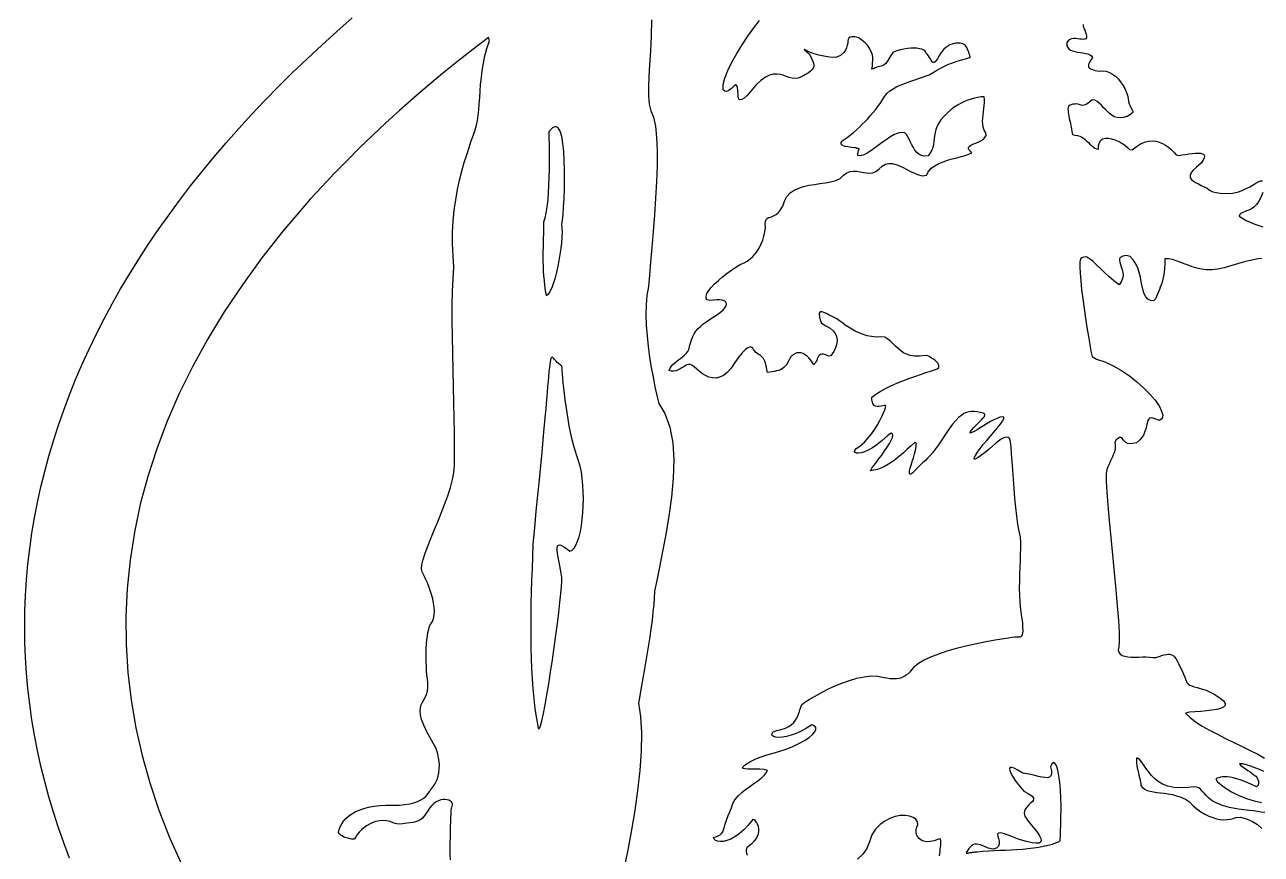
# Model space of a CAD drawing. Extents: x 0.3 to 24.3, y 0.4 to 12.4.
# Drawn here: x 0.3 to 6.41, y 5.23 to 9.34 of the extents above; entities that cross this region are included whole.
import ezdxf

# ---------------------------------------------------------------- set-up
doc = ezdxf.new("R2010")
doc.units = 0
doc.linetypes.add('0', pattern=[0])
doc.layers.add('1', color=7, linetype='0')

msp = doc.modelspace()

# ---------------------------------------------------------------- linework, layer by layer
at = {"layer": '1'}
for points in [[(0.517586, 5.211766), (0.489021, 5.28745), (0.462654, 5.363133), (0.437996, 5.439183), (0.415291, 5.515233), (0.394783, 5.591527), (0.375984, 5.667821), (0.359383, 5.744359), (0.34449, 5.820897), (0.331795, 5.897557), (0.320808, 5.974339), (0.312019, 6.051122), (0.305183, 6.128026), (0.300056, 6.20493), (0.297127, 6.281835), (0.29615, 6.358739), (0.297127, 6.435643), (0.300056, 6.512547), (0.305183, 6.589452), (0.312019, 6.666356), (0.320808, 6.743138), (0.331795, 6.819921), (0.34449, 6.896581), (0.359383, 6.973119), (0.375984, 7.049657), (0.394783, 7.125951), (0.415291, 7.202245), (0.437996, 7.278295), (0.462654, 7.354344), (0.489021, 7.430028), (0.517586, 7.505712), (0.547859, 7.581151), (0.580086, 7.656346), (0.61451, 7.731297), (0.650642, 7.806127), (0.688728, 7.880712), (0.728523, 7.95493), (0.770515, 8.029027), (0.814217, 8.102757), (0.859871, 8.176244), (0.907478, 8.249364), (0.957039, 8.32224), (1.008308, 8.39475), (1.061287, 8.467015), (1.116463, 8.538793), (1.173103, 8.610326), (1.231941, 8.681493), (1.292244, 8.752172), (1.3545, 8.822606), (1.418709, 8.892552), (1.484627, 8.96201), (1.552254, 9.031102), (1.62159, 9.099828), (1.692879, 9.168065), (1.765633, 9.235814), (1.84034, 9.303075), (1.916756, 9.369847)], [(3.396248, 9.36118), (3.394295, 9.279149), (3.391121, 9.205052), (3.386971, 9.138646), (3.383553, 9.079564), (3.381111, 9.02744), (3.381355, 8.982274), (3.385017, 8.9437), (3.39283, 8.910985), (3.406013, 8.879369), (3.416023, 8.834813), (3.422127, 8.778539), (3.424812, 8.712621), (3.424324, 8.639256), (3.421638, 8.560521), (3.417, 8.478612), (3.41114, 8.395726), (3.404305, 8.313695), (3.397713, 8.23496), (3.391609, 8.161229), (3.386482, 8.095189), (3.381111, 8.04099), (3.374275, 7.997167), (3.370613, 7.95017), (3.369392, 7.900609), (3.371101, 7.849339), (3.374763, 7.796971), (3.380135, 7.744481), (3.387215, 7.692113), (3.395515, 7.641088), (3.404305, 7.591771), (3.413826, 7.545262), (3.423592, 7.501927), (3.433601, 7.462621), (3.463387, 7.411962), (3.488045, 7.345433), (3.501961, 7.268163), (3.506844, 7.182836), (3.504158, 7.092137), (3.495857, 6.998631), (3.483162, 6.905248), (3.468025, 6.814672), (3.451424, 6.729344), (3.435799, 6.65244), (3.422371, 6.5864), (3.412361, 6.534154), (3.409187, 6.49912), (3.407478, 6.467992), (3.40406, 6.431249), (3.399422, 6.389867), (3.393562, 6.344945), (3.386726, 6.297338), (3.379158, 6.248387), (3.370857, 6.198827), (3.362556, 6.149877), (3.354256, 6.102391), (3.346199, 6.057591), (3.338875, 6.016332), (3.332039, 5.979833), (3.342049, 5.913548), (3.346931, 5.83225), (3.345467, 5.742162), (3.338631, 5.646214), (3.327644, 5.547338), (3.313728, 5.448339), (3.297859, 5.352391), (3.281013, 5.262303), (3.2649, 5.181127)], [(3.871101, 5.225926), (3.868416, 5.235204), (3.866951, 5.245091), (3.867439, 5.255467), (3.869881, 5.266454), (3.881599, 5.276586), (3.895515, 5.286717), (3.906746, 5.297582), (3.915535, 5.308934), (3.921883, 5.320775), (3.926033, 5.332738), (3.927986, 5.344823), (3.92823, 5.356908), (3.926033, 5.368749), (3.921883, 5.380223), (3.916267, 5.39121), (3.908699, 5.401586), (3.897224, 5.403661), (3.875252, 5.375463), (3.853035, 5.351903), (3.830818, 5.332982), (3.80909, 5.318089), (3.788582, 5.307103), (3.769295, 5.299657), (3.751472, 5.295629), (3.735847, 5.29453), (3.722908, 5.296117), (3.713142, 5.300145), (3.706062, 5.306493), (3.702888, 5.314672), (3.714363, 5.3187), (3.726814, 5.322362), (3.736092, 5.327611), (3.743416, 5.334203), (3.748787, 5.342381), (3.752937, 5.352025), (3.756599, 5.363133), (3.760017, 5.375829), (3.763924, 5.389989), (3.769051, 5.405492), (3.775398, 5.422826), (3.784187, 5.441381), (3.792976, 5.461888), (3.799568, 5.482884), (3.810799, 5.502294), (3.825447, 5.52036), (3.843269, 5.537084), (3.862556, 5.552831), (3.88282, 5.567601), (3.90284, 5.581639), (3.922127, 5.595067), (3.939217, 5.608251), (3.953621, 5.620824), (3.963875, 5.633885), (3.969978, 5.646581), (3.953621, 5.650975), (3.932625, 5.65244), (3.911385, 5.652806), (3.891365, 5.652806), (3.873543, 5.652928), (3.859627, 5.653661), (3.850105, 5.655858), (3.846443, 5.659642), (3.850105, 5.666112), (3.862312, 5.675267), (3.883797, 5.688451), (3.916023, 5.705541), (3.961922, 5.722631), (4.010262, 5.735204), (4.053719, 5.74912), (4.092293, 5.76389), (4.12574, 5.779149), (4.153816, 5.794408), (4.176521, 5.809545), (4.193855, 5.823827), (4.205086, 5.837132), (4.210457, 5.848973), (4.209724, 5.858983), (4.203133, 5.866918), (4.189705, 5.872167), (4.163826, 5.855809), (4.137459, 5.841527), (4.11158, 5.82993), (4.08741, 5.821141), (4.064461, 5.814794), (4.043953, 5.811131), (4.026131, 5.809667), (4.011726, 5.810765), (4.00074, 5.814061), (3.994392, 5.819432), (3.992683, 5.826756), (3.99659, 5.836278), (4.014412, 5.843602), (4.038826, 5.849095), (4.059334, 5.856053), (4.075935, 5.864354), (4.089851, 5.873998), (4.100838, 5.884496), (4.109627, 5.895848), (4.116707, 5.908055), (4.122322, 5.920629), (4.126961, 5.93369), (4.131111, 5.946874), (4.135017, 5.960057), (4.140144, 5.972997), (4.155525, 5.984105), (4.176765, 5.997655), (4.202644, 6.013036), (4.232674, 6.029515), (4.265633, 6.046239), (4.301033, 6.062718), (4.337654, 6.077977), (4.375496, 6.091527), (4.412605, 6.102513), (4.448738, 6.110326), (4.483406, 6.113866), (4.515144, 6.113133), (4.539314, 6.108251), (4.558846, 6.104344), (4.576668, 6.101903), (4.593025, 6.101048), (4.607918, 6.101659), (4.621834, 6.103612), (4.634529, 6.107152), (4.646248, 6.112279), (4.657234, 6.118749), (4.667732, 6.126927), (4.677742, 6.136449), (4.687752, 6.147435), (4.697762, 6.160619), (4.717781, 6.177098), (4.745369, 6.193212), (4.778816, 6.208714), (4.817635, 6.223485), (4.859871, 6.237523), (4.905037, 6.250707), (4.951668, 6.262792), (4.998055, 6.273778), (5.043953, 6.283422), (5.087166, 6.291722), (5.127449, 6.298314), (5.162849, 6.303441), (5.181648, 6.306615), (5.193855, 6.307958), (5.204109, 6.30808), (5.212654, 6.307836), (5.219734, 6.307958), (5.225349, 6.309056), (5.2295, 6.311742), (5.232185, 6.317113), (5.234138, 6.325536), (5.234627, 6.337865), (5.234138, 6.354711), (5.232918, 6.377049), (5.229256, 6.40659), (5.223885, 6.442113), (5.220222, 6.477635), (5.218269, 6.513158), (5.217537, 6.548436), (5.218025, 6.583348), (5.219002, 6.617528), (5.220222, 6.650975), (5.221687, 6.68369), (5.222908, 6.715184), (5.22364, 6.745458), (5.223396, 6.774266), (5.221931, 6.801488), (5.215828, 6.830052), (5.209724, 6.864842), (5.204109, 6.904637), (5.199226, 6.948094), (5.194588, 6.994115), (5.190681, 7.041112), (5.187019, 7.087865), (5.183846, 7.133153), (5.180672, 7.175633), (5.17823, 7.213841), (5.175545, 7.246312), (5.173347, 7.272191), (5.168953, 7.28806), (5.160408, 7.294286), (5.150642, 7.295384), (5.139412, 7.292333), (5.126961, 7.285497), (5.113289, 7.275853), (5.09864, 7.26389), (5.083015, 7.250463), (5.066658, 7.23618), (5.049324, 7.221776), (5.031502, 7.20786), (5.013191, 7.195409), (4.994392, 7.184545), (4.99366, 7.192723), (4.999031, 7.205419), (5.009041, 7.221166), (5.022224, 7.23911), (5.037849, 7.258641), (5.055183, 7.279149), (5.07325, 7.300145), (5.090828, 7.320775), (5.10743, 7.340428), (5.12159, 7.358495), (5.13282, 7.373998), (5.140144, 7.386937), (5.139412, 7.394383), (5.131111, 7.395848), (5.119637, 7.393773), (5.106209, 7.388768), (5.090584, 7.381566), (5.073982, 7.372533), (5.056648, 7.362523), (5.039558, 7.352147), (5.022713, 7.341771), (5.007088, 7.33225), (4.993172, 7.324315), (4.981697, 7.318456), (4.973396, 7.315648), (4.975594, 7.323583), (4.980965, 7.332494), (4.989021, 7.342137), (4.998787, 7.352147), (5.009285, 7.362157), (5.019783, 7.372167), (5.029793, 7.381688), (5.037849, 7.390721), (5.043465, 7.398656), (5.045662, 7.405492), (5.043709, 7.410863), (5.037117, 7.414403), (5.022957, 7.417455), (5.007576, 7.420384), (4.99366, 7.422093), (4.980232, 7.42246), (4.967537, 7.421117), (4.954842, 7.417699), (4.94239, 7.411962), (4.929451, 7.403539), (4.916023, 7.392186), (4.901863, 7.37766), (4.886482, 7.359349), (4.869637, 7.337377), (4.851082, 7.310521), (4.83326, 7.282079), (4.816902, 7.257909), (4.801765, 7.237523), (4.788094, 7.220311), (4.775154, 7.205541), (4.762947, 7.192601), (4.751472, 7.180882), (4.73951, 7.169896), (4.727791, 7.158788), (4.716072, 7.146947), (4.703377, 7.13413), (4.689705, 7.119359), (4.679695, 7.112035), (4.674812, 7.113133), (4.672859, 7.118993), (4.673836, 7.128758), (4.67701, 7.141942), (4.681404, 7.157689), (4.686775, 7.175267), (4.692635, 7.193944), (4.697762, 7.213231), (4.702644, 7.231908), (4.70533, 7.249974), (4.706306, 7.265965), (4.700447, 7.271459), (4.681404, 7.25327), (4.662117, 7.235448), (4.643074, 7.218358), (4.624031, 7.202245), (4.605232, 7.18723), (4.586678, 7.17368), (4.568367, 7.161351), (4.550056, 7.150975), (4.53199, 7.142308), (4.514412, 7.135839), (4.497322, 7.131566), (4.480232, 7.129735), (4.489021, 7.14536), (4.504402, 7.165502), (4.520027, 7.186254), (4.535408, 7.207006), (4.549812, 7.227391), (4.562752, 7.2468), (4.573738, 7.264867), (4.582527, 7.280736), (4.588142, 7.294408), (4.59034, 7.305028), (4.588631, 7.31223), (4.582283, 7.315526), (4.565437, 7.304662), (4.538338, 7.279393), (4.512947, 7.258885), (4.48951, 7.243016), (4.468513, 7.231175), (4.449715, 7.222875), (4.433846, 7.218114), (4.420662, 7.216161), (4.410896, 7.216893), (4.40406, 7.219701), (4.401375, 7.224462), (4.402107, 7.230321), (4.40699, 7.237401), (4.428719, 7.252904), (4.449715, 7.271337), (4.469002, 7.2916), (4.48658, 7.312963), (4.501961, 7.334935), (4.515388, 7.356786), (4.526863, 7.377904), (4.536629, 7.397801), (4.544685, 7.415746), (4.550301, 7.431005), (4.554207, 7.443089), (4.556404, 7.451634), (4.548836, 7.451756), (4.534431, 7.448339), (4.522469, 7.446996), (4.512947, 7.447362), (4.505135, 7.449437), (4.499031, 7.452733), (4.494392, 7.457128), (4.491219, 7.462377), (4.489265, 7.468358), (4.487801, 7.474462), (4.487068, 7.480809), (4.486824, 7.487157), (4.487312, 7.493138), (4.506111, 7.507787), (4.528572, 7.522069), (4.553963, 7.535985), (4.581306, 7.549413), (4.610359, 7.56223), (4.6399, 7.574193), (4.66993, 7.585668), (4.698982, 7.596288), (4.727303, 7.606053), (4.753426, 7.614842), (4.777107, 7.622411), (4.797127, 7.629125), (4.809578, 7.633885), (4.815681, 7.638524), (4.818611, 7.643651), (4.818855, 7.64951), (4.816902, 7.655736), (4.812996, 7.662084), (4.807137, 7.668553), (4.800056, 7.675023), (4.791512, 7.681249), (4.782478, 7.68723), (4.772957, 7.692479), (4.763435, 7.697484), (4.75074, 7.700292), (4.72242, 7.696996), (4.698006, 7.697118), (4.67701, 7.70017), (4.658943, 7.705907), (4.643074, 7.713597), (4.629402, 7.723119), (4.616463, 7.733739), (4.604256, 7.745214), (4.592537, 7.757054), (4.580086, 7.768895), (4.566658, 7.780126), (4.551277, 7.790624), (4.530037, 7.791722), (4.507088, 7.791234), (4.484871, 7.793431), (4.463631, 7.797582), (4.443123, 7.803563), (4.423592, 7.811131), (4.405037, 7.819921), (4.387459, 7.829564), (4.370857, 7.83994), (4.355232, 7.850438), (4.340828, 7.860936), (4.327156, 7.870946), (4.312752, 7.880956), (4.293221, 7.891088), (4.276131, 7.899877), (4.261971, 7.906957), (4.250008, 7.912084), (4.24073, 7.915135), (4.233406, 7.915868), (4.228767, 7.914037), (4.226326, 7.90952), (4.225838, 7.902074), (4.228035, 7.891088), (4.231453, 7.877049), (4.237312, 7.859105), (4.259529, 7.847142), (4.280281, 7.835423), (4.295662, 7.822362), (4.305916, 7.80808), (4.312019, 7.793187), (4.314461, 7.777928), (4.313484, 7.762547), (4.310066, 7.747533), (4.304939, 7.733373), (4.298347, 7.720189), (4.290779, 7.708348), (4.283211, 7.698461), (4.272713, 7.696141), (4.258797, 7.702489), (4.247566, 7.705785), (4.239021, 7.706517), (4.23243, 7.704808), (4.227303, 7.701268), (4.223152, 7.696141), (4.219978, 7.690038), (4.217049, 7.682958), (4.214119, 7.675511), (4.210457, 7.668187), (4.205574, 7.661351), (4.199715, 7.655126), (4.192146, 7.66599), (4.18409, 7.677587), (4.175301, 7.68784), (4.166023, 7.69663), (4.156502, 7.703832), (4.146248, 7.709203), (4.136238, 7.712499), (4.125984, 7.713597), (4.115486, 7.712255), (4.105232, 7.70847), (4.094734, 7.701756), (4.084969, 7.692113), (4.0774, 7.678929), (4.071785, 7.666356), (4.065681, 7.655736), (4.058601, 7.646947), (4.051033, 7.639867), (4.042976, 7.63413), (4.034187, 7.629613), (4.024666, 7.626195), (4.0149, 7.623387), (4.004646, 7.621312), (3.99366, 7.619359), (3.981941, 7.617894), (3.970467, 7.616185), (3.968025, 7.630223), (3.965828, 7.642552), (3.963142, 7.653295), (3.960457, 7.662816), (3.957283, 7.670995), (3.953865, 7.678197), (3.950203, 7.684545), (3.946053, 7.689916), (3.941414, 7.694798), (3.936043, 7.699071), (3.930428, 7.703221), (3.92408, 7.707006), (3.917, 7.711034), (3.911385, 7.716527), (3.906502, 7.722875), (3.901863, 7.729344), (3.897469, 7.735204), (3.892586, 7.739598), (3.886726, 7.741796), (3.879402, 7.741185), (3.870613, 7.736791), (3.859627, 7.727757), (3.845955, 7.713475), (3.829353, 7.693212), (3.809334, 7.665868), (3.790047, 7.637303), (3.771248, 7.615941), (3.752449, 7.601171), (3.733894, 7.592137), (3.715828, 7.588231), (3.69825, 7.588719), (3.680916, 7.59287), (3.664558, 7.59995), (3.648933, 7.609349), (3.634041, 7.620091), (3.620369, 7.631688), (3.60743, 7.643285), (3.596931, 7.651097), (3.588142, 7.654393), (3.579842, 7.654637), (3.571785, 7.652806), (3.563972, 7.649022), (3.555916, 7.644139), (3.547371, 7.638646), (3.538582, 7.633031), (3.52906, 7.628148), (3.518562, 7.62412), (3.507576, 7.6218), (3.494881, 7.621922), (3.484627, 7.626317), (3.488777, 7.636571), (3.494637, 7.64597), (3.501961, 7.654515), (3.510506, 7.662572), (3.520271, 7.670262), (3.530037, 7.677709), (3.540291, 7.685155), (3.550545, 7.692845), (3.559822, 7.701024), (3.568367, 7.709691), (3.575935, 7.718968), (3.581551, 7.729466), (3.587166, 7.750951), (3.593025, 7.772435), (3.599861, 7.790868), (3.607674, 7.806737), (3.616707, 7.820653), (3.626961, 7.83286), (3.638435, 7.843968), (3.651375, 7.854466), (3.665535, 7.864842), (3.681648, 7.875463), (3.698982, 7.887059), (3.718513, 7.899877), (3.737556, 7.913548), (3.750984, 7.925633), (3.760262, 7.936376), (3.765877, 7.945897), (3.768074, 7.954198), (3.766853, 7.961156), (3.762703, 7.966649), (3.755623, 7.970922), (3.746101, 7.973851), (3.733894, 7.975438), (3.71949, 7.97556), (3.702888, 7.974339), (3.684822, 7.971532), (3.672615, 7.97556), (3.666756, 7.983495), (3.666512, 7.993871), (3.670906, 8.006566), (3.679939, 8.02097), (3.692635, 8.036839), (3.708748, 8.053685), (3.727547, 8.071263), (3.748299, 8.089086), (3.77076, 8.106786), (3.794441, 8.123876), (3.818367, 8.139989), (3.839119, 8.151097), (3.855232, 8.158299), (3.870369, 8.167211), (3.884529, 8.177709), (3.897713, 8.189794), (3.909676, 8.203343), (3.920906, 8.218236), (3.930916, 8.234471), (3.939461, 8.252049), (3.946785, 8.270848), (3.952888, 8.290624), (3.957771, 8.311498), (3.960945, 8.333348), (3.959724, 8.351048), (3.960945, 8.363744), (3.964363, 8.372533), (3.96949, 8.37827), (3.976326, 8.382054), (3.984627, 8.384984), (3.99366, 8.388036), (4.003914, 8.392064), (4.014168, 8.398168), (4.024666, 8.407323), (4.035652, 8.420751), (4.045906, 8.439183), (4.054695, 8.463964), (4.066658, 8.48618), (4.082771, 8.504003), (4.102303, 8.517674), (4.124763, 8.528172), (4.149178, 8.535985), (4.175301, 8.541844), (4.2024, 8.546483), (4.229744, 8.550511), (4.256844, 8.55454), (4.282967, 8.5593), (4.307869, 8.565526), (4.329842, 8.574925), (4.346687, 8.59287), (4.363533, 8.604344), (4.380135, 8.61057), (4.396492, 8.612523), (4.413094, 8.611547), (4.429207, 8.608983), (4.445076, 8.605687), (4.460945, 8.60288), (4.47657, 8.601903), (4.491951, 8.603978), (4.506844, 8.60996), (4.521492, 8.621434), (4.537361, 8.636327), (4.554207, 8.645726), (4.571053, 8.649755), (4.588142, 8.649388), (4.605476, 8.645238), (4.623055, 8.638402), (4.641121, 8.629613), (4.659431, 8.620091), (4.67823, 8.610326), (4.697517, 8.601415), (4.717537, 8.59409), (4.738045, 8.589452), (4.756599, 8.592504), (4.766853, 8.610692), (4.780769, 8.626073), (4.797859, 8.63889), (4.817635, 8.649632), (4.838875, 8.658666), (4.861336, 8.666234), (4.884041, 8.672826), (4.906746, 8.678563), (4.92823, 8.684178), (4.948494, 8.689672), (4.966072, 8.695531), (4.980721, 8.702367), (4.973152, 8.71201), (4.965584, 8.720799), (4.964119, 8.728124), (4.968025, 8.734349), (4.975838, 8.739842), (4.98658, 8.745091), (4.999031, 8.750218), (5.012459, 8.755712), (5.025642, 8.761815), (5.037117, 8.769017), (5.045906, 8.777806), (5.05201, 8.788304), (5.050056, 8.800878), (5.042732, 8.814549), (5.038094, 8.828832), (5.035652, 8.843846), (5.03492, 8.859105), (5.035408, 8.87473), (5.036873, 8.890477), (5.03907, 8.906224), (5.041023, 8.921727), (5.042976, 8.937108), (5.044441, 8.952001), (5.044441, 8.966283), (5.042976, 8.979833), (5.028084, 8.979711), (5.011482, 8.977025), (4.994881, 8.973363), (4.978035, 8.968846), (4.961433, 8.963231), (4.944588, 8.956517), (4.927986, 8.948461), (4.91114, 8.938817), (4.894539, 8.927831), (4.877693, 8.915013), (4.860847, 8.900487), (4.844002, 8.884007), (4.828621, 8.866673), (4.817635, 8.850194), (4.809334, 8.834081), (4.803719, 8.818212), (4.799812, 8.802587), (4.797371, 8.787328), (4.795418, 8.772313), (4.793465, 8.757543), (4.791267, 8.74326), (4.787849, 8.7291), (4.782722, 8.715306), (4.775398, 8.701879), (4.765144, 8.688573), (4.747566, 8.686864), (4.732674, 8.689549), (4.719978, 8.695653), (4.709236, 8.704686), (4.700203, 8.715795), (4.692146, 8.728612), (4.68531, 8.742162), (4.678719, 8.7562), (4.672127, 8.769628), (4.665535, 8.782201), (4.658211, 8.792943), (4.64991, 8.801488), (4.635262, 8.803807), (4.61573, 8.799291), (4.596199, 8.791234), (4.576424, 8.78037), (4.556892, 8.767552), (4.537361, 8.753514), (4.518074, 8.73911), (4.499519, 8.72495), (4.481453, 8.712255), (4.463875, 8.701268), (4.447029, 8.693212), (4.430916, 8.688573), (4.417488, 8.688695), (4.417488, 8.693089), (4.417732, 8.697118), (4.418221, 8.70078), (4.418709, 8.704076), (4.419197, 8.707128), (4.419685, 8.709935), (4.420662, 8.712377), (4.42115, 8.714574), (4.422127, 8.716649), (4.422859, 8.718358), (4.423592, 8.719945), (4.424568, 8.72141), (4.42408, 8.721898), (4.423103, 8.722142), (4.422127, 8.722386), (4.420906, 8.722631), (4.419685, 8.722997), (4.418465, 8.723363), (4.417, 8.723729), (4.415535, 8.724339), (4.41407, 8.724828), (4.412361, 8.725316), (4.410652, 8.725926), (4.408943, 8.726537), (4.403328, 8.727513), (4.384041, 8.729589), (4.368172, 8.731908), (4.355476, 8.734715), (4.345955, 8.737767), (4.339363, 8.741307), (4.335457, 8.745214), (4.334236, 8.74973), (4.335701, 8.754491), (4.339607, 8.759862), (4.345467, 8.765843), (4.354256, 8.772191), (4.364754, 8.779149), (4.37989, 8.790746), (4.39576, 8.803807), (4.410896, 8.816991), (4.425545, 8.830297), (4.439461, 8.843724), (4.453133, 8.857396), (4.466316, 8.871312), (4.479012, 8.885594), (4.491707, 8.900365), (4.504158, 8.915502), (4.516121, 8.931127), (4.528328, 8.947118), (4.53907, 8.96433), (4.548592, 8.981053), (4.560799, 8.995702), (4.575447, 9.008641), (4.592049, 9.019994), (4.610847, 9.030126), (4.631111, 9.039281), (4.652596, 9.047826), (4.675301, 9.055638), (4.698982, 9.063451), (4.722664, 9.071263), (4.746834, 9.079564), (4.77076, 9.088353), (4.790535, 9.100316), (4.808846, 9.111424), (4.826424, 9.121312), (4.843269, 9.129979), (4.859627, 9.137547), (4.87574, 9.144383), (4.891121, 9.150243), (4.906502, 9.155492), (4.92115, 9.160131), (4.936043, 9.164647), (4.950447, 9.168431), (4.964851, 9.172338), (4.973396, 9.174657), (4.972908, 9.17661), (4.972176, 9.180516), (4.970955, 9.185887), (4.969002, 9.192479), (4.966805, 9.199925), (4.963875, 9.207738), (4.960701, 9.215672), (4.956551, 9.223241), (4.951912, 9.230321), (4.946785, 9.236302), (4.940681, 9.240941), (4.93409, 9.243871), (4.924324, 9.245336), (4.91407, 9.245824), (4.903816, 9.245336), (4.893562, 9.243627), (4.883308, 9.240697), (4.87281, 9.236669), (4.862801, 9.231053), (4.853035, 9.224339), (4.843513, 9.216039), (4.83448, 9.206151), (4.825935, 9.194554), (4.818123, 9.181615), (4.810799, 9.168187), (4.804939, 9.159032), (4.799568, 9.15305), (4.795174, 9.150121), (4.791023, 9.149755), (4.787117, 9.151708), (4.783699, 9.155492), (4.780037, 9.160863), (4.776131, 9.167455), (4.77198, 9.174779), (4.767097, 9.182469), (4.760994, 9.190526), (4.754646, 9.198216), (4.75074, 9.20493), (4.743904, 9.210546), (4.734627, 9.214818), (4.723152, 9.217992), (4.709969, 9.219945), (4.69532, 9.220799), (4.679451, 9.220311), (4.662605, 9.218846), (4.645271, 9.215917), (4.627449, 9.21201), (4.609871, 9.206883), (4.592537, 9.200414), (4.580086, 9.184789), (4.571297, 9.167821), (4.56324, 9.154881), (4.555428, 9.14536), (4.547859, 9.138768), (4.540535, 9.134252), (4.533455, 9.131322), (4.526375, 9.129369), (4.518806, 9.12766), (4.511238, 9.125707), (4.503181, 9.122777), (4.494392, 9.118382), (4.487312, 9.116063), (4.489265, 9.131932), (4.49073, 9.146825), (4.491463, 9.160863), (4.490974, 9.174169), (4.489265, 9.186864), (4.485847, 9.199071), (4.480721, 9.211156), (4.473885, 9.222875), (4.464851, 9.234715), (4.453377, 9.246556), (4.439461, 9.259007), (4.422615, 9.271581), (4.403328, 9.276952), (4.389168, 9.277196), (4.379646, 9.274877), (4.373543, 9.270238), (4.370125, 9.263646), (4.368416, 9.255467), (4.367195, 9.245702), (4.365242, 9.234593), (4.361824, 9.222631), (4.355721, 9.210057), (4.346199, 9.196996), (4.331551, 9.183812), (4.308601, 9.174535), (4.277351, 9.17661), (4.248787, 9.180882), (4.223885, 9.18662), (4.201912, 9.193089), (4.183846, 9.199681), (4.169441, 9.205663), (4.159431, 9.210546), (4.153572, 9.213353), (4.151863, 9.213719), (4.155037, 9.210668), (4.163338, 9.20371), (4.176765, 9.192235), (4.184822, 9.178197), (4.190681, 9.165868), (4.195564, 9.155004), (4.198738, 9.145604), (4.200203, 9.137059), (4.199715, 9.129247), (4.197029, 9.1218), (4.191658, 9.114476), (4.18409, 9.10703), (4.173347, 9.099095), (4.159187, 9.090428), (4.141853, 9.080663), (4.12281, 9.072362), (4.106941, 9.070531), (4.092049, 9.072118), (4.077156, 9.075902), (4.062508, 9.080907), (4.047859, 9.086156), (4.032478, 9.090306), (4.016365, 9.092504), (3.999031, 9.091893), (3.980476, 9.08701), (3.959969, 9.077001), (3.937263, 9.060643), (3.912605, 9.037206), (3.88868, 9.008153), (3.869392, 8.986913), (3.8545, 8.973241), (3.843513, 8.965917), (3.835457, 8.964086), (3.83033, 8.966771), (3.827156, 8.972997), (3.825447, 8.981786), (3.824715, 8.992406), (3.824471, 9.003514), (3.823982, 9.014501), (3.822517, 9.024144), (3.820564, 9.032079), (3.817146, 9.037084), (3.813484, 9.038304), (3.808846, 9.036595), (3.803963, 9.032689), (3.798592, 9.02744), (3.792488, 9.021459), (3.786385, 9.015599), (3.780037, 9.010472), (3.772957, 9.006932), (3.766121, 9.005589), (3.759041, 9.007298), (3.751961, 9.013768), (3.751961, 9.040135), (3.760017, 9.07285), (3.774422, 9.110326), (3.794441, 9.151219), (3.818367, 9.194188), (3.845222, 9.237767), (3.873787, 9.280614), (3.902351, 9.321019), (3.930183, 9.357884)], [(5.532234, 9.337987), (5.531746, 9.332494), (5.532722, 9.326756), (5.53492, 9.320531), (5.537605, 9.313817), (5.541267, 9.306127), (5.544197, 9.29807), (5.547371, 9.289037), (5.549324, 9.279271), (5.54908, 9.271825), (5.54615, 9.267186), (5.540779, 9.264745), (5.533943, 9.264012), (5.525398, 9.264501), (5.515633, 9.265599), (5.505379, 9.26682), (5.494881, 9.267674), (5.484383, 9.267552), (5.474617, 9.266088), (5.465584, 9.262792), (5.457527, 9.256932), (5.451424, 9.247899), (5.450691, 9.235814), (5.454353, 9.225438), (5.460701, 9.217381), (5.46949, 9.211278), (5.479988, 9.206761), (5.491707, 9.203588), (5.504402, 9.201024), (5.517342, 9.198949), (5.530525, 9.197118), (5.542976, 9.194798), (5.554451, 9.191869), (5.564461, 9.187718), (5.572762, 9.182225), (5.578377, 9.174779), (5.571297, 9.163915), (5.565193, 9.154515), (5.561043, 9.146459), (5.558601, 9.139623), (5.557869, 9.133885), (5.558357, 9.129125), (5.560799, 9.125096), (5.563972, 9.121556), (5.569099, 9.118505), (5.575203, 9.115819), (5.582771, 9.113256), (5.591072, 9.11057), (5.600594, 9.107762), (5.613045, 9.106542), (5.630135, 9.108373), (5.646736, 9.106297), (5.662605, 9.100926), (5.677742, 9.092504), (5.692146, 9.081517), (5.70533, 9.068456), (5.717293, 9.053929), (5.728035, 9.03806), (5.737556, 9.021581), (5.744881, 9.004735), (5.750984, 8.988011), (5.755135, 8.97202), (5.757088, 8.957128), (5.759773, 8.944798), (5.763924, 8.935033), (5.76783, 8.92722), (5.771492, 8.920873), (5.774422, 8.915746), (5.776863, 8.911717), (5.778084, 8.908299), (5.778572, 8.905492), (5.77784, 8.902684), (5.775398, 8.899999), (5.771736, 8.896825), (5.765877, 8.892919), (5.758553, 8.888158), (5.749519, 8.882298), (5.731697, 8.877049), (5.714851, 8.875463), (5.699715, 8.877172), (5.686287, 8.881566), (5.673836, 8.88828), (5.662605, 8.896703), (5.651863, 8.906346), (5.641853, 8.916844), (5.631844, 8.927464), (5.622078, 8.93784), (5.61158, 8.947606), (5.601082, 8.955907), (5.589363, 8.962499), (5.576424, 8.964452), (5.562996, 8.953343), (5.551765, 8.945653), (5.542732, 8.940648), (5.535164, 8.938207), (5.528816, 8.937596), (5.522957, 8.938207), (5.517586, 8.939794), (5.512215, 8.941747), (5.506111, 8.943456), (5.499031, 8.944432), (5.490486, 8.944188), (5.480476, 8.942601), (5.467781, 8.938695), (5.458992, 8.932836), (5.457527, 8.926976), (5.457039, 8.920018), (5.457283, 8.912328), (5.45826, 8.903661), (5.459724, 8.894139), (5.461433, 8.883885), (5.463631, 8.872899), (5.466072, 8.861058), (5.468758, 8.848729), (5.471443, 8.835668), (5.474129, 8.821996), (5.476814, 8.807714), (5.479012, 8.792699), (5.490486, 8.789525), (5.503426, 8.788426), (5.5149, 8.785375), (5.525154, 8.780858), (5.534431, 8.774999), (5.542732, 8.768163), (5.550545, 8.760839), (5.558357, 8.753148), (5.565681, 8.745458), (5.57325, 8.738256), (5.581062, 8.731664), (5.589363, 8.726048), (5.598885, 8.721898), (5.60865, 8.720189), (5.60865, 8.739476), (5.612556, 8.754247), (5.620125, 8.764989), (5.630135, 8.771703), (5.642586, 8.774999), (5.65699, 8.775121), (5.672371, 8.772557), (5.688484, 8.767552), (5.704842, 8.760594), (5.720711, 8.751927), (5.735847, 8.741918), (5.749519, 8.730931), (5.76075, 8.719457), (5.774666, 8.718236), (5.795906, 8.734715), (5.816414, 8.746922), (5.836189, 8.755223), (5.855476, 8.759984), (5.873787, 8.761327), (5.891609, 8.759862), (5.908211, 8.755589), (5.924324, 8.74912), (5.939705, 8.740575), (5.953865, 8.730443), (5.967293, 8.718968), (5.979988, 8.706517), (5.991707, 8.693334), (6.005623, 8.689549), (6.021736, 8.691991), (6.038582, 8.694554), (6.055428, 8.697118), (6.071541, 8.699315), (6.086922, 8.70078), (6.100838, 8.701268), (6.112556, 8.700414), (6.122078, 8.697972), (6.128426, 8.6937), (6.131599, 8.687108), (6.130623, 8.678075), (6.125496, 8.666234), (6.115486, 8.651097), (6.092049, 8.632421), (6.075203, 8.615941), (6.064949, 8.602025), (6.061287, 8.58994), (6.062263, 8.579564), (6.067879, 8.570531), (6.077156, 8.562596), (6.088631, 8.555394), (6.102303, 8.548436), (6.116463, 8.541722), (6.131111, 8.534764), (6.144783, 8.526952), (6.15699, 8.518529), (6.173103, 8.508885), (6.209236, 8.50266), (6.241707, 8.501195), (6.27076, 8.503514), (6.296394, 8.508763), (6.319099, 8.516332), (6.339119, 8.525487), (6.356697, 8.535131), (6.372322, 8.54453), (6.386238, 8.552953), (6.398201, 8.559667), (6.408943, 8.563695), (6.418709, 8.564427)], [(2.401863, 5.204076), (2.401131, 5.232396), (2.400887, 5.260961), (2.400887, 5.289281), (2.401619, 5.316991), (2.402107, 5.343602), (2.403084, 5.368871), (2.403816, 5.392308), (2.404793, 5.413426), (2.406013, 5.431737), (2.406502, 5.44724), (2.40699, 5.458959), (2.408211, 5.466893), (2.411629, 5.473241), (2.412361, 5.479466), (2.410896, 5.485204), (2.407234, 5.490453), (2.401619, 5.495091), (2.394783, 5.498631), (2.386238, 5.501073), (2.376717, 5.502294), (2.366219, 5.502049), (2.354988, 5.50034), (2.343758, 5.496556), (2.332039, 5.490941), (2.320564, 5.483129), (2.309578, 5.472997), (2.298836, 5.459691), (2.289803, 5.446263), (2.28199, 5.434667), (2.27491, 5.424779), (2.268318, 5.416478), (2.261971, 5.409398), (2.255135, 5.403661), (2.24781, 5.3989), (2.239021, 5.394872), (2.229256, 5.391698), (2.217537, 5.389012), (2.203377, 5.386815), (2.186775, 5.384984), (2.167, 5.383031), (2.143806, 5.3812), (2.12281, 5.386327), (2.104256, 5.393407), (2.085945, 5.397313), (2.068123, 5.398656), (2.050789, 5.397313), (2.033699, 5.393773), (2.017586, 5.38828), (2.001961, 5.3812), (1.987556, 5.372655), (1.974129, 5.363011), (1.961922, 5.352391), (1.950935, 5.341405), (1.94117, 5.32993), (1.933357, 5.318578), (1.926765, 5.307714), (1.925545, 5.30576), (1.923836, 5.30576), (1.920906, 5.306005), (1.917, 5.306371), (1.912117, 5.306859), (1.906502, 5.307836), (1.900398, 5.308934), (1.893806, 5.310521), (1.886726, 5.312596), (1.87989, 5.315282), (1.87281, 5.318334), (1.865974, 5.32224), (1.859383, 5.326879), (1.853279, 5.332128), (1.848152, 5.338719), (1.851814, 5.35349), (1.857185, 5.368016), (1.86451, 5.382054), (1.873543, 5.395482), (1.885017, 5.408177), (1.898445, 5.42014), (1.913826, 5.431127), (1.93116, 5.441381), (1.950691, 5.45017), (1.972908, 5.458104), (1.996834, 5.464574), (2.023445, 5.469701), (2.052498, 5.473363), (2.083748, 5.475438), (2.117195, 5.475438), (2.148689, 5.475316), (2.176277, 5.477269), (2.200691, 5.481175), (2.221687, 5.486547), (2.239754, 5.493016), (2.25489, 5.500463), (2.267586, 5.508397), (2.278084, 5.516454), (2.28614, 5.52451), (2.292488, 5.531957), (2.297127, 5.538548), (2.300301, 5.54392), (2.30201, 5.548192), (2.302986, 5.550267), (2.30323, 5.550756), (2.305183, 5.552464), (2.308601, 5.556005), (2.313484, 5.561498), (2.318855, 5.5687), (2.324715, 5.577977), (2.330574, 5.589208), (2.336189, 5.602391), (2.341072, 5.61765), (2.344734, 5.635106), (2.346687, 5.654515), (2.347176, 5.676244), (2.344978, 5.70017), (2.340096, 5.726293), (2.332283, 5.754613), (2.30909, 5.796483), (2.28614, 5.836888), (2.269783, 5.870702), (2.259041, 5.898778), (2.253181, 5.921849), (2.251717, 5.941014), (2.253181, 5.957006), (2.257576, 5.970922), (2.263191, 5.983495), (2.270027, 5.99558), (2.277107, 6.008031), (2.283455, 6.022069), (2.288338, 6.037938), (2.290779, 6.057103), (2.290047, 6.080419), (2.287849, 6.099095), (2.285652, 6.118505), (2.284187, 6.139134), (2.282967, 6.160741), (2.282234, 6.182836), (2.281746, 6.205297), (2.281746, 6.227635), (2.282722, 6.24973), (2.283699, 6.271214), (2.285652, 6.291966), (2.287849, 6.311376), (2.290779, 6.32932), (2.294685, 6.345311), (2.298836, 6.359593), (2.304451, 6.371312), (2.312996, 6.383763), (2.318855, 6.398778), (2.321785, 6.415868), (2.322762, 6.434422), (2.321541, 6.45432), (2.318611, 6.474828), (2.314217, 6.495946), (2.308601, 6.51682), (2.30201, 6.53745), (2.295174, 6.557103), (2.288338, 6.575414), (2.280769, 6.592015), (2.273933, 6.606664), (2.26783, 6.618749), (2.261726, 6.628514), (2.258797, 6.643041), (2.26075, 6.663793), (2.267342, 6.69016), (2.277351, 6.721166), (2.290291, 6.7562), (2.305428, 6.794286), (2.322029, 6.834935), (2.339363, 6.877049), (2.356941, 6.92014), (2.373299, 6.963231), (2.388924, 7.005712), (2.401863, 7.046849), (2.412117, 7.085668), (2.418953, 7.121434), (2.421638, 7.156224), (2.422859, 7.201024), (2.422859, 7.255956), (2.422371, 7.319554), (2.420906, 7.389989), (2.418953, 7.465917), (2.417, 7.545751), (2.415047, 7.627782), (2.413338, 7.710668), (2.412117, 7.792699), (2.41114, 7.872411), (2.411385, 7.948094), (2.412605, 8.018407), (2.415291, 8.081517), (2.419197, 8.136083), (2.415291, 8.193578), (2.412117, 8.252294), (2.412117, 8.309667), (2.415047, 8.365209), (2.420418, 8.419042), (2.427986, 8.470799), (2.437019, 8.520482), (2.447517, 8.567601), (2.458748, 8.612279), (2.470711, 8.654271), (2.482674, 8.693334), (2.494637, 8.729222), (2.505379, 8.761937), (2.515633, 8.791112), (2.524422, 8.816869), (2.531013, 8.838719), (2.53614, 8.862523), (2.539803, 8.888402), (2.542732, 8.915868), (2.54493, 8.945043), (2.547127, 8.975682), (2.54908, 9.007421), (2.551521, 9.040624), (2.554939, 9.074803), (2.559334, 9.109838), (2.565193, 9.145604), (2.572762, 9.182103), (2.582771, 9.218724), (2.594978, 9.256078), (2.589851, 9.272801), (2.512703, 9.213841), (2.437263, 9.154515), (2.363289, 9.094579), (2.290779, 9.034398), (2.219734, 8.973729), (2.150398, 8.91245), (2.082527, 8.850926), (2.016365, 8.788915), (1.951668, 8.726537), (1.888924, 8.663548), (1.827156, 8.600438), (1.767342, 8.536717), (1.708748, 8.472508), (1.652596, 8.408055), (1.573738, 8.314549), (1.46949, 8.182469), (1.37281, 8.049657), (1.283455, 7.916112), (1.201668, 7.781835), (1.127449, 7.646947), (1.060555, 7.511449), (1.000984, 7.375218), (0.949226, 7.2385), (0.904793, 7.101293), (0.867928, 6.963353), (0.838875, 6.82517), (0.817146, 6.68662), (0.80323, 6.54746), (0.796883, 6.408055), (0.797615, 6.269383), (0.80616, 6.131688), (0.822273, 5.994359), (0.845467, 5.857396), (0.876472, 5.720922), (0.914314, 5.584935), (0.959969, 5.449315), (1.012703, 5.314305), (1.073006, 5.179784)], [(6.420174, 8.5062), (6.410652, 8.480809), (6.39991, 8.46079), (6.388435, 8.445287), (6.376472, 8.433812), (6.364265, 8.425511), (6.352303, 8.419408), (6.340828, 8.415013), (6.330574, 8.411229), (6.321297, 8.407689), (6.313728, 8.403417), (6.307625, 8.397435), (6.303719, 8.389379), (6.338875, 8.368505), (6.380623, 8.350072), (6.420662, 8.336034)], [(6.416267, 8.180272), (6.39576, 8.177831), (6.374031, 8.17368), (6.350349, 8.167943), (6.324471, 8.161107), (6.295662, 8.152806), (6.263435, 8.143529), (6.229744, 8.133397), (6.19825, 8.126927), (6.169197, 8.12412), (6.142342, 8.124364), (6.117195, 8.127294), (6.093758, 8.132298), (6.071785, 8.138768), (6.050789, 8.146214), (6.031013, 8.154027), (6.011482, 8.161717), (5.992683, 8.168431), (5.973885, 8.174047), (5.955086, 8.177831), (5.936043, 8.178685), (5.935555, 8.153172), (5.934334, 8.130712), (5.932137, 8.110692), (5.929451, 8.09287), (5.926033, 8.077001), (5.922371, 8.062718), (5.917976, 8.049779), (5.913582, 8.037694), (5.908943, 8.026219), (5.90406, 8.015111), (5.899178, 8.003881), (5.894295, 7.992284), (5.8899, 7.979955), (5.880867, 7.970311), (5.864754, 7.971654), (5.852058, 7.978246), (5.842293, 7.989354), (5.834724, 8.004247), (5.829109, 8.022069), (5.824226, 8.042455), (5.819832, 8.064305), (5.815193, 8.087132), (5.809578, 8.110082), (5.802254, 8.132421), (5.792732, 8.153539), (5.780281, 8.172948), (5.764412, 8.189305), (5.744148, 8.19431), (5.728035, 8.191747), (5.717781, 8.186986), (5.712654, 8.180272), (5.711433, 8.171849), (5.712898, 8.161717), (5.71656, 8.150365), (5.720711, 8.137914), (5.725349, 8.124364), (5.728279, 8.110082), (5.729256, 8.095189), (5.727058, 8.080052), (5.720711, 8.064549), (5.70948, 8.049169), (5.683357, 8.068822), (5.65992, 8.08994), (5.639168, 8.109227), (5.621101, 8.126561), (5.605476, 8.14182), (5.59156, 8.155126), (5.579597, 8.166234), (5.568855, 8.175145), (5.559334, 8.181737), (5.550789, 8.185887), (5.542244, 8.187718), (5.534431, 8.186986), (5.526131, 8.18369), (5.518562, 8.177464), (5.516121, 8.163182), (5.515633, 8.139256), (5.517097, 8.107518), (5.520271, 8.069432), (5.524666, 8.026464), (5.530281, 7.980321), (5.536629, 7.932225), (5.543465, 7.884252), (5.550789, 7.837499), (5.557869, 7.793553), (5.564461, 7.754125), (5.570808, 7.720799), (5.576424, 7.695043), (5.598885, 7.681127), (5.639412, 7.667821), (5.680428, 7.6489), (5.721199, 7.625463), (5.76075, 7.598485), (5.797859, 7.56931), (5.832039, 7.538793), (5.862556, 7.508031), (5.887703, 7.478124), (5.907478, 7.450047), (5.920418, 7.425023), (5.925789, 7.403905), (5.922371, 7.387914), (5.90992, 7.378026), (5.892097, 7.38474), (5.878181, 7.390355), (5.867928, 7.391454), (5.860359, 7.389012), (5.854988, 7.383153), (5.851082, 7.374608), (5.848152, 7.363866), (5.845467, 7.351415), (5.842293, 7.337499), (5.837898, 7.323094), (5.831551, 7.308446), (5.822762, 7.293797), (5.811287, 7.280126), (5.795174, 7.268285), (5.77784, 7.263768), (5.764168, 7.262425), (5.75367, 7.26389), (5.745369, 7.267186), (5.739265, 7.271825), (5.734383, 7.277318), (5.730476, 7.282811), (5.726814, 7.287816), (5.723152, 7.2916), (5.718513, 7.293675), (5.712654, 7.293309), (5.705086, 7.289769), (5.69532, 7.282567), (5.688728, 7.271092), (5.690193, 7.25913), (5.690437, 7.248754), (5.689949, 7.239598), (5.688972, 7.231175), (5.687019, 7.223241), (5.684334, 7.215428), (5.68116, 7.207372), (5.67701, 7.198705), (5.672615, 7.189183), (5.667976, 7.178441), (5.662361, 7.166112), (5.656258, 7.15183), (5.64991, 7.135106), (5.646004, 7.115209), (5.646004, 7.078343), (5.648689, 7.025243), (5.653572, 6.959081), (5.660408, 6.882909), (5.668221, 6.799779), (5.67701, 6.712865), (5.685555, 6.625218), (5.693611, 6.540013), (5.700935, 6.460179), (5.706306, 6.389134), (5.70948, 6.329564), (5.710457, 6.284764), (5.707771, 6.257787), (5.705818, 6.242772), (5.708504, 6.230931), (5.715096, 6.222142), (5.725105, 6.215795), (5.738045, 6.211522), (5.753181, 6.208959), (5.770027, 6.207738), (5.788094, 6.207494), (5.806892, 6.207738), (5.825691, 6.207982), (5.844002, 6.208104), (5.861336, 6.207616), (5.877205, 6.206029), (5.892097, 6.205419), (5.907722, 6.210301), (5.921394, 6.214452), (5.933357, 6.217992), (5.944099, 6.220433), (5.953621, 6.221654), (5.961678, 6.221288), (5.96949, 6.219335), (5.97657, 6.215306), (5.983406, 6.209203), (5.989998, 6.200536), (5.997078, 6.189183), (6.004402, 6.175145), (6.012215, 6.157933), (6.021492, 6.138524), (6.029305, 6.122045), (6.03492, 6.108617), (6.03907, 6.097875), (6.042488, 6.089208), (6.045662, 6.082372), (6.049324, 6.077001), (6.053963, 6.072606), (6.060555, 6.0687), (6.069099, 6.064916), (6.081062, 6.060887), (6.096687, 6.056127), (6.116463, 6.050267), (6.141365, 6.043065), (6.180183, 6.023778), (6.208748, 6.005956), (6.22657, 5.990941), (6.234871, 5.978368), (6.234383, 5.967992), (6.226326, 5.959569), (6.212166, 5.952977), (6.192879, 5.947728), (6.169197, 5.943944), (6.14283, 5.940892), (6.114754, 5.938695), (6.085945, 5.936986), (6.057381, 5.935277), (6.03907, 5.929784), (6.061043, 5.908177), (6.088631, 5.886937), (6.121101, 5.866063), (6.157234, 5.845555), (6.196053, 5.825292), (6.23658, 5.805272), (6.27784, 5.785375), (6.318855, 5.765599), (6.358162, 5.745946), (6.395515, 5.726293), (6.428963, 5.706639)], [(6.43116, 5.437596), (6.413094, 5.440404), (6.394295, 5.443334), (6.374519, 5.445775), (6.353279, 5.44785), (6.300545, 5.454076), (6.256599, 5.462499), (6.221199, 5.472875), (6.192879, 5.484349), (6.170906, 5.496678), (6.153816, 5.509252), (6.140877, 5.521703), (6.130379, 5.533544), (6.121346, 5.544042), (6.112801, 5.553075), (6.103767, 5.559911), (6.092537, 5.564061), (6.078133, 5.565282), (6.05323, 5.562108), (6.014168, 5.559667), (5.979988, 5.56223), (5.950691, 5.569066), (5.925056, 5.57932), (5.903328, 5.592259), (5.884773, 5.607396), (5.868904, 5.623754), (5.854988, 5.640721), (5.842781, 5.657445), (5.831795, 5.673192), (5.821785, 5.68723), (5.811775, 5.699071), (5.801521, 5.707616), (5.79615, 5.706883), (5.795174, 5.699803), (5.795418, 5.691258), (5.796394, 5.681493), (5.797859, 5.670629), (5.800056, 5.659032), (5.802742, 5.647069), (5.805428, 5.634862), (5.808113, 5.622655), (5.810799, 5.610814), (5.813484, 5.599584), (5.815193, 5.589208), (5.816658, 5.580052), (5.817146, 5.57224), (5.825447, 5.562108), (5.836433, 5.553929), (5.849373, 5.547826), (5.863777, 5.543431), (5.879402, 5.540257), (5.896248, 5.537816), (5.914314, 5.535741), (5.933113, 5.533422), (5.953133, 5.530614), (5.97364, 5.526708), (5.994637, 5.521337), (6.015877, 5.51389), (6.037605, 5.504247), (6.058357, 5.490697), (6.076424, 5.47202), (6.094978, 5.455785), (6.114265, 5.441869), (6.133797, 5.430272), (6.153328, 5.420751), (6.172859, 5.413182), (6.191658, 5.407811), (6.210213, 5.404393), (6.228035, 5.402684), (6.244881, 5.40305), (6.26075, 5.405004), (6.274666, 5.408422), (6.287605, 5.413671), (6.309578, 5.414891), (6.340828, 5.406835), (6.369148, 5.394506), (6.394295, 5.378758), (6.416512, 5.359838)], [(6.425545, 5.641454), (6.40406, 5.650365), (6.382088, 5.65952), (6.360603, 5.667699), (6.34034, 5.674291), (6.321785, 5.678563), (6.30616, 5.67954), (6.312263, 5.671605), (6.323738, 5.662572), (6.335213, 5.654271), (6.346687, 5.646581), (6.357674, 5.639134), (6.367928, 5.632054), (6.377205, 5.624852), (6.385506, 5.61765), (6.392097, 5.610204), (6.396736, 5.602269), (6.399666, 5.593602), (6.399666, 5.584325), (6.397224, 5.574193), (6.390144, 5.56516), (6.36158, 5.57871), (6.335945, 5.58994), (6.312996, 5.598729), (6.292732, 5.605443), (6.274666, 5.610326), (6.258553, 5.613378), (6.244392, 5.615087), (6.232185, 5.615331), (6.221199, 5.614598), (6.211922, 5.613011), (6.203133, 5.61057), (6.19532, 5.607518), (6.188484, 5.604222), (6.196541, 5.590306), (6.229744, 5.562963), (6.265388, 5.540502), (6.302254, 5.522313), (6.339851, 5.507909), (6.377449, 5.496556), (6.413826, 5.487889)], [(4.821785, 5.223973), (4.822762, 5.234715), (4.824226, 5.245458), (4.825447, 5.256078), (4.826668, 5.26621), (4.827888, 5.275853), (4.828377, 5.284886), (4.828133, 5.292943), (4.827644, 5.300145), (4.82618, 5.305882), (4.817146, 5.30576), (4.795174, 5.29807), (4.775398, 5.294286), (4.758064, 5.29392), (4.743172, 5.296727), (4.730721, 5.302098), (4.720711, 5.309667), (4.713142, 5.319066), (4.708015, 5.329686), (4.705574, 5.341039), (4.706062, 5.353246), (4.708748, 5.365087), (4.714119, 5.376683), (4.712654, 5.391698), (4.704109, 5.404637), (4.690437, 5.414403), (4.672371, 5.420873), (4.651131, 5.423802), (4.627449, 5.42307), (4.602303, 5.418309), (4.576424, 5.409276), (4.551033, 5.396092), (4.527107, 5.378148), (4.50489, 5.355321), (4.486092, 5.327733), (4.474373, 5.29392), (4.461678, 5.260961), (4.441658, 5.232274), (4.415291, 5.207372)]]:
    msp.add_lwpolyline(points, dxfattribs=at)
for points in [[(2.862801, 8.359227), (2.862556, 8.340795), (2.862312, 8.321507), (2.861824, 8.301366), (2.861092, 8.28037), (2.860603, 8.258763), (2.860115, 8.236547), (2.859627, 8.213719), (2.859627, 8.190404), (2.859871, 8.166722), (2.860359, 8.142919), (2.861336, 8.118627), (2.862801, 8.094457), (2.864998, 8.070043), (2.867683, 8.045751), (2.871346, 8.021459), (2.87574, 7.997411), (2.883308, 8.000463), (2.890877, 8.009007), (2.898689, 8.022557), (2.906502, 8.04038), (2.913826, 8.061742), (2.92115, 8.086156), (2.927986, 8.112889), (2.934334, 8.14121), (2.939949, 8.170506), (2.94532, 8.200292), (2.949471, 8.229711), (2.952644, 8.257909), (2.954842, 8.284764), (2.955818, 8.3093), (2.95533, 8.330785), (2.953865, 8.348729), (2.956306, 8.369481), (2.958992, 8.3989), (2.961678, 8.435155), (2.963875, 8.476903), (2.965584, 8.522435), (2.966316, 8.570043), (2.966316, 8.618138), (2.965096, 8.665135), (2.96241, 8.709325), (2.958504, 8.749364), (2.9524, 8.783055), (2.944588, 8.809422), (2.934578, 8.826512), (2.921883, 8.832616), (2.906746, 8.82639), (2.88868, 8.806005), (2.888924, 8.802098), (2.889168, 8.790746), (2.889656, 8.773046), (2.890144, 8.749608), (2.890633, 8.721654), (2.890633, 8.689916), (2.890633, 8.655248), (2.890144, 8.618505), (2.889412, 8.580663), (2.887947, 8.542577), (2.885994, 8.505345), (2.883308, 8.469457), (2.879646, 8.436009), (2.874763, 8.405858), (2.869392, 8.380101)], [(2.992683, 6.731542), (3.00367, 6.73618), (3.01368, 6.746312), (3.022713, 6.761083), (3.031013, 6.780248), (3.038338, 6.803197), (3.044685, 6.82932), (3.050056, 6.858251), (3.054207, 6.889256), (3.057137, 6.921849), (3.05909, 6.955663), (3.059822, 6.989964), (3.059334, 7.024388), (3.057381, 7.058324), (3.054207, 7.091161), (3.049812, 7.122533), (3.043709, 7.15183), (3.035896, 7.178563), (3.027107, 7.203099), (3.018806, 7.229589), (3.01075, 7.258153), (3.003426, 7.288304), (2.99659, 7.319676), (2.989998, 7.351903), (2.984138, 7.384496), (2.979012, 7.417089), (2.974129, 7.449193), (2.969734, 7.480443), (2.966072, 7.51035), (2.962654, 7.538426), (2.959969, 7.564549), (2.957527, 7.587987), (2.955818, 7.608373), (2.954597, 7.625463), (2.954109, 7.638524), (2.952644, 7.647313), (2.944344, 7.653172), (2.936775, 7.659398), (2.930428, 7.665624), (2.924568, 7.671727), (2.919685, 7.677342), (2.915291, 7.682347), (2.911385, 7.686498), (2.908211, 7.689305), (2.905281, 7.690892), (2.90284, 7.690648), (2.900642, 7.688573), (2.898689, 7.684178), (2.896736, 7.677342), (2.895271, 7.667821), (2.893318, 7.65537), (2.891365, 7.639745), (2.888924, 7.620702), (2.88868, 7.612889), (2.887947, 7.605321), (2.886726, 7.591771), (2.885262, 7.57224), (2.883064, 7.546971), (2.880379, 7.516088), (2.877205, 7.479711), (2.873543, 7.437963), (2.869148, 7.391088), (2.86451, 7.339208), (2.859138, 7.282323), (2.853523, 7.220799), (2.847176, 7.154515), (2.84034, 7.083837), (2.833015, 7.008885), (2.825203, 6.929662), (2.817146, 6.84641), (2.810066, 6.766942), (2.807869, 6.705541), (2.805672, 6.645482), (2.803719, 6.586522), (2.80201, 6.528661), (2.800545, 6.471898), (2.799568, 6.416112), (2.79908, 6.361302), (2.79908, 6.307347), (2.799568, 6.254369), (2.800789, 6.202245), (2.802986, 6.150731), (2.805916, 6.09995), (2.809578, 6.049901), (2.814461, 6.00034), (2.82032, 5.951512), (2.8274, 5.903295), (2.835701, 5.855443), (2.841316, 5.851781), (2.847176, 5.866796), (2.854256, 5.892674), (2.862068, 5.927831), (2.870369, 5.970922), (2.879158, 6.020482), (2.888191, 6.075047), (2.897224, 6.133275), (2.906258, 6.1937), (2.915047, 6.254857), (2.923347, 6.315282), (2.930916, 6.373631), (2.937996, 6.428197), (2.943611, 6.478246), (2.94825, 6.521459), (2.951668, 6.556859), (2.953621, 6.582982), (2.952888, 6.601781), (2.949959, 6.621678), (2.946785, 6.641088), (2.943123, 6.659642), (2.939705, 6.677464), (2.936287, 6.694066), (2.933357, 6.709325), (2.930916, 6.723119), (2.929695, 6.735082), (2.929451, 6.745214), (2.930428, 6.753148), (2.932869, 6.758763), (2.937019, 6.761815), (2.943367, 6.762059), (2.951912, 6.759496), (2.962898, 6.753514), (2.976082, 6.744359)], [(5.370369, 5.663915), (5.375252, 5.643895), (5.375984, 5.629125), (5.372566, 5.619115), (5.365486, 5.613256), (5.355232, 5.61057), (5.342537, 5.610814), (5.3274, 5.613133), (5.310555, 5.616796), (5.292244, 5.621312), (5.272713, 5.625829), (5.253181, 5.629979), (5.232918, 5.632909), (5.209236, 5.647557), (5.190926, 5.657567), (5.17823, 5.661717), (5.170662, 5.660863), (5.167732, 5.655492), (5.168953, 5.646214), (5.173836, 5.633641), (5.182137, 5.618505), (5.193123, 5.601293), (5.206306, 5.58286), (5.221443, 5.563573), (5.238289, 5.544042), (5.263191, 5.530248), (5.280037, 5.519261), (5.287117, 5.509618), (5.286873, 5.500829), (5.281258, 5.492284), (5.272224, 5.483739), (5.261726, 5.474339), (5.251717, 5.463719), (5.243904, 5.451634), (5.24073, 5.437352), (5.244392, 5.420384), (5.256355, 5.400243), (5.27491, 5.377904), (5.291756, 5.357274), (5.305672, 5.338964), (5.31617, 5.323094), (5.322762, 5.309789), (5.324715, 5.299169), (5.321785, 5.2916), (5.313728, 5.287206), (5.299324, 5.286107), (5.27906, 5.288426), (5.251472, 5.29453), (5.216316, 5.30454), (5.174568, 5.320775), (5.143318, 5.332494), (5.123543, 5.337255), (5.112801, 5.336278), (5.109138, 5.330541), (5.109871, 5.321263), (5.113045, 5.309789), (5.116219, 5.296971), (5.117195, 5.28391), (5.113777, 5.272069), (5.103523, 5.262547), (5.084724, 5.256444), (5.061775, 5.261327), (5.044197, 5.270482), (5.028816, 5.27683), (5.015877, 5.280492), (5.004402, 5.281835), (4.994637, 5.28098), (4.986336, 5.278172), (4.979012, 5.273656), (4.972664, 5.26743), (4.966316, 5.259984), (4.960945, 5.251317), (4.954842, 5.241796), (4.953133, 5.236547), (4.957039, 5.237157), (4.960945, 5.237889), (4.964851, 5.2385), (4.968758, 5.23911), (4.972908, 5.23972), (4.976814, 5.240331), (4.980721, 5.240941), (4.984627, 5.241551), (4.988533, 5.24204), (4.992683, 5.242528), (4.99659, 5.242894), (5.009285, 5.244237), (5.036873, 5.246556), (5.064705, 5.248387), (5.092537, 5.249852), (5.120369, 5.251195), (5.148201, 5.252294), (5.176033, 5.253636), (5.203865, 5.255223), (5.231453, 5.257176), (5.258797, 5.259618), (5.285896, 5.262914), (5.312996, 5.267186), (5.334724, 5.271337), (5.342537, 5.272923), (5.350349, 5.274632), (5.357918, 5.276464), (5.365242, 5.278539), (5.372566, 5.280492), (5.37989, 5.282445), (5.386482, 5.284642), (5.393562, 5.286839), (5.400154, 5.289281), (5.406502, 5.291478), (5.413094, 5.294042), (5.418465, 5.300511), (5.419441, 5.32578), (5.420174, 5.350804), (5.42115, 5.375585), (5.421638, 5.399755), (5.422127, 5.422826), (5.422615, 5.444676), (5.422615, 5.465062), (5.422615, 5.483617), (5.422371, 5.500096), (5.422127, 5.514012), (5.420906, 5.525365), (5.41993, 5.534154), (5.419441, 5.549779), (5.418221, 5.568212), (5.416267, 5.588353), (5.413582, 5.609349), (5.410164, 5.629613), (5.406013, 5.64829), (5.401375, 5.664403), (5.396492, 5.676488), (5.390633, 5.68369), (5.384041, 5.684667), (5.377693, 5.678563)]]:
    msp.add_lwpolyline(points, close=True, dxfattribs=at)

doc.saveas('drawing.dxf')
